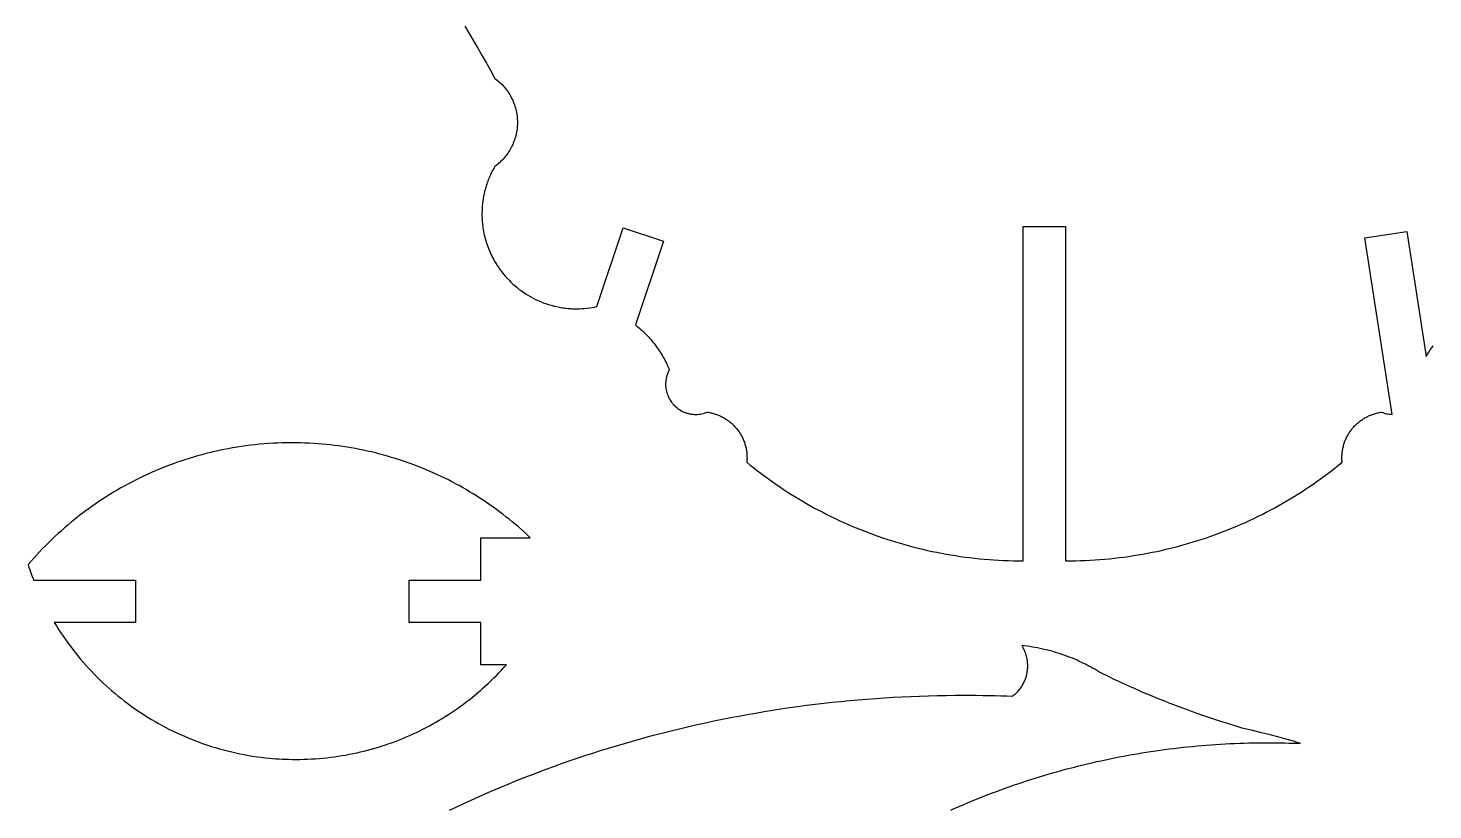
# Model space of a CAD drawing. Extents: x 296 to 476, y 465 to 753.
# Drawn here: x 295.7 to 346.7, y 696.4 to 724.7 of the extents above; entities that cross this region are included whole.
import ezdxf

# ---------------------------------------------------------------- set-up
doc = ezdxf.new("R2010")
doc.units = 0
doc.layers.add('Default_Layer', color=1, linetype='CONTINUOUS')

msp = doc.modelspace()

# ---------------------------------------------------------------- linework, layer by layer
at = {"layer": 'Default_Layer'}
for points in [[(311.57, 724.773), (311.733, 724.508), (311.894, 724.241), (312.052, 723.973), (312.208, 723.702), (312.362, 723.43), (312.514, 723.156), (312.663, 722.88), (312.709, 722.846), (312.754, 722.81), (312.798, 722.773), (312.841, 722.735), (312.883, 722.696), (312.923, 722.655), (312.963, 722.614), (313.001, 722.571), (313.038, 722.527), (313.073, 722.482), (313.107, 722.436), (313.14, 722.389), (313.172, 722.342), (313.202, 722.293), (313.231, 722.243), (313.258, 722.193), (313.284, 722.141), (313.309, 722.089), (313.332, 722.036), (313.353, 721.982), (313.373, 721.928), (313.391, 721.872), (313.408, 721.816), (313.423, 721.76), (313.436, 721.702), (313.448, 721.644), (313.458, 721.586), (313.466, 721.527), (313.472, 721.467), (313.477, 721.407), (313.48, 721.346), (313.48, 721.285), (313.48, 721.224), (313.477, 721.163), (313.472, 721.103), (313.466, 721.044), (313.458, 720.984), (313.448, 720.926), (313.436, 720.868), (313.423, 720.811), (313.408, 720.754), (313.391, 720.698), (313.373, 720.643), (313.353, 720.588), (313.332, 720.534), (313.309, 720.481), (313.284, 720.429), (313.258, 720.378), (313.231, 720.327), (313.202, 720.277), (313.172, 720.229), (313.14, 720.181), (313.107, 720.134), (313.073, 720.088), (313.038, 720.043), (313.001, 720), (312.963, 719.957), (312.923, 719.915), (312.883, 719.875), (312.841, 719.835), (312.798, 719.797), (312.754, 719.76), (312.709, 719.724), (312.663, 719.69), (312.636, 719.643), (312.61, 719.596), (312.584, 719.548), (312.559, 719.5), (312.535, 719.451), (312.511, 719.401), (312.488, 719.351), (312.466, 719.3), (312.445, 719.249), (312.425, 719.198), (312.405, 719.146), (312.386, 719.093), (312.369, 719.04), (312.351, 718.987), (312.335, 718.933), (312.32, 718.879), (312.305, 718.824), (312.291, 718.769), (312.279, 718.713), (312.267, 718.657), (312.256, 718.601), (312.245, 718.545), (312.236, 718.488), (312.228, 718.43), (312.221, 718.373), (312.214, 718.315), (312.209, 718.257), (312.204, 718.198), (312.201, 718.139), (312.198, 718.08), (312.197, 718.021), (312.196, 717.961), (312.197, 717.89), (312.199, 717.819), (312.203, 717.749), (312.208, 717.679), (312.214, 717.61), (312.222, 717.541), (312.231, 717.472), (312.241, 717.404), (312.253, 717.336), (312.266, 717.269), (312.28, 717.202), (312.296, 717.135), (312.313, 717.07), (312.331, 717.004), (312.35, 716.94), (312.371, 716.876), (312.393, 716.812), (312.416, 716.749), (312.44, 716.687), (312.465, 716.625), (312.492, 716.564), (312.519, 716.504), (312.548, 716.444), (312.578, 716.385), (312.609, 716.327), (312.641, 716.269), (312.674, 716.213), (312.708, 716.157), (312.743, 716.101), (312.779, 716.047), (312.816, 715.993), (312.854, 715.94), (312.914, 715.861), (312.977, 715.783), (313.041, 715.707), (313.108, 715.633), (313.177, 715.561), (313.247, 715.491), (313.32, 715.423), (313.394, 715.357), (313.471, 715.293), (313.549, 715.231), (313.628, 715.172), (313.71, 715.115), (313.793, 715.061), (313.878, 715.008), (313.965, 714.959), (314.052, 714.911), (314.142, 714.867), (314.233, 714.824), (314.325, 714.785), (314.418, 714.748), (314.513, 714.714), (314.561, 714.697), (314.61, 714.682), (314.658, 714.667), (314.707, 714.653), (314.756, 714.64), (314.805, 714.627), (314.855, 714.616), (314.905, 714.604), (314.955, 714.594), (315.006, 714.584), (315.056, 714.575), (315.107, 714.567), (315.159, 714.56), (315.21, 714.553), (315.262, 714.547), (315.314, 714.542), (315.366, 714.538), (315.418, 714.534), (315.471, 714.531), (315.524, 714.529), (315.577, 714.528), (315.63, 714.528), (315.727, 714.529), (315.823, 714.533), (315.918, 714.539), (316.011, 714.548), (316.103, 714.56), (316.192, 714.573), (316.279, 714.589), (316.363, 714.607), (317.318, 717.465), (318.775, 716.979), (317.761, 713.942), (317.811, 713.902), (317.86, 713.861), (317.908, 713.819), (317.956, 713.777), (318.003, 713.734), (318.049, 713.691), (318.094, 713.646), (318.139, 713.601), (318.183, 713.556), (318.227, 713.509), (318.269, 713.462), (318.311, 713.414), (318.353, 713.366), (318.393, 713.317), (318.433, 713.267), (318.472, 713.216), (318.51, 713.165), (318.548, 713.113), (318.584, 713.061), (318.62, 713.008), (318.655, 712.954), (318.69, 712.899), (318.723, 712.844), (318.756, 712.788), (318.788, 712.732), (318.819, 712.675), (318.85, 712.617), (318.879, 712.559), (318.908, 712.5), (318.936, 712.44), (318.963, 712.38), (318.989, 712.319), (318.973, 712.29), (318.959, 712.26), (318.945, 712.23), (318.932, 712.199), (318.92, 712.168), (318.908, 712.136), (318.898, 712.103), (318.889, 712.07), (318.881, 712.037), (318.874, 712.003), (318.867, 711.968), (318.862, 711.934), (318.858, 711.898), (318.856, 711.863), (318.854, 711.827), (318.853, 711.791), (318.854, 711.738), (318.858, 711.687), (318.864, 711.636), (318.872, 711.586), (318.883, 711.536), (318.896, 711.488), (318.911, 711.44), (318.927, 711.393), (318.946, 711.348), (318.967, 711.303), (318.99, 711.26), (319.015, 711.218), (319.041, 711.177), (319.07, 711.137), (319.1, 711.099), (319.131, 711.062), (319.17, 711.021), (319.211, 710.982), (319.254, 710.945), (319.298, 710.91), (319.345, 710.877), (319.393, 710.847), (319.442, 710.82), (319.493, 710.795), (319.52, 710.783), (319.546, 710.772), (319.573, 710.762), (319.6, 710.753), (319.627, 710.744), (319.655, 710.736), (319.683, 710.728), (319.712, 710.722), (319.74, 710.716), (319.769, 710.711), (319.798, 710.706), (319.828, 710.703), (319.857, 710.7), (319.887, 710.698), (319.917, 710.697), (319.948, 710.696), (320.004, 710.698), (320.059, 710.702), (320.113, 710.709), (320.166, 710.718), (320.218, 710.73), (320.268, 710.744), (320.317, 710.76), (320.364, 710.779), (320.402, 710.773), (320.44, 710.766), (320.478, 710.759), (320.515, 710.75), (320.552, 710.741), (320.589, 710.731), (320.625, 710.72), (320.661, 710.709), (320.696, 710.697), (320.731, 710.684), (320.766, 710.67), (320.8, 710.655), (320.834, 710.64), (320.868, 710.624), (320.901, 710.607), (320.934, 710.59), (320.966, 710.572), (320.998, 710.553), (321.029, 710.534), (321.06, 710.514), (321.09, 710.493), (321.12, 710.472), (321.15, 710.45), (321.178, 710.427), (321.207, 710.404), (321.235, 710.38), (321.262, 710.356), (321.289, 710.331), (321.315, 710.305), (321.34, 710.279), (321.365, 710.252), (321.39, 710.225), (321.414, 710.197), (321.437, 710.169), (321.46, 710.14), (321.481, 710.111), (321.503, 710.081), (321.524, 710.051), (321.544, 710.02), (321.563, 709.989), (321.582, 709.957), (321.6, 709.925), (321.617, 709.893), (321.634, 709.86), (321.65, 709.827), (321.665, 709.793), (321.679, 709.759), (321.693, 709.724), (321.706, 709.689), (321.718, 709.654), (321.729, 709.619), (321.74, 709.583), (321.75, 709.546), (321.759, 709.51), (321.767, 709.473), (321.774, 709.436), (321.781, 709.398), (321.787, 709.36), (321.791, 709.322), (321.795, 709.284), (321.799, 709.246), (321.801, 709.207), (321.802, 709.168), (321.803, 709.128), (321.802, 709.085), (321.801, 709.043), (321.798, 709.002), (321.794, 708.963), (321.794, 708.963), (321.922, 708.86), (322.05, 708.757), (322.18, 708.656), (322.311, 708.556), (322.443, 708.458), (322.576, 708.361), (322.71, 708.265), (322.845, 708.17), (322.982, 708.077), (323.119, 707.986), (323.258, 707.895), (323.397, 707.806), (323.538, 707.719), (323.679, 707.633), (323.822, 707.548), (323.965, 707.465), (324.11, 707.383), (324.255, 707.303), (324.402, 707.224), (324.549, 707.147), (324.698, 707.071), (324.847, 706.997), (324.997, 706.924), (325.148, 706.853), (325.3, 706.783), (325.453, 706.715), (325.607, 706.649), (325.762, 706.584), (325.917, 706.52), (326.074, 706.458), (326.231, 706.398), (326.389, 706.34), (326.548, 706.283), (326.708, 706.227), (326.868, 706.174), (327.029, 706.122), (327.191, 706.072), (327.354, 706.023), (327.518, 705.976), (327.682, 705.931), (327.847, 705.887), (328.012, 705.846), (328.179, 705.806), (328.346, 705.767), (328.514, 705.731), (328.682, 705.696), (328.851, 705.663), (329.021, 705.632), (329.191, 705.603), (329.362, 705.575), (329.534, 705.549), (329.706, 705.525), (329.879, 705.503), (330.052, 705.483), (330.226, 705.465), (330.401, 705.448), (330.576, 705.434), (330.752, 705.421), (330.928, 705.411), (331.104, 705.402), (331.282, 705.395), (331.459, 705.39), (331.637, 705.387), (331.816, 705.386), (331.816, 717.505), (333.352, 717.505), (333.352, 705.386), (333.531, 705.387), (333.709, 705.39), (333.887, 705.395), (334.064, 705.402), (334.241, 705.411), (334.417, 705.421), (334.592, 705.434), (334.767, 705.448), (334.942, 705.465), (335.116, 705.483), (335.289, 705.503), (335.462, 705.525), (335.634, 705.549), (335.806, 705.575), (335.977, 705.603), (336.147, 705.632), (336.317, 705.663), (336.486, 705.696), (336.655, 705.731), (336.822, 705.767), (336.989, 705.806), (337.156, 705.846), (337.322, 705.887), (337.487, 705.931), (337.651, 705.976), (337.814, 706.023), (337.977, 706.072), (338.139, 706.122), (338.3, 706.174), (338.461, 706.227), (338.62, 706.283), (338.779, 706.34), (338.937, 706.398), (339.095, 706.458), (339.251, 706.52), (339.406, 706.584), (339.561, 706.649), (339.715, 706.715), (339.868, 706.783), (340.02, 706.853), (340.171, 706.924), (340.321, 706.997), (340.471, 707.071), (340.619, 707.147), (340.767, 707.224), (340.913, 707.303), (341.059, 707.383), (341.203, 707.465), (341.347, 707.548), (341.489, 707.633), (341.631, 707.719), (341.771, 707.806), (341.911, 707.895), (342.049, 707.986), (342.187, 708.077), (342.323, 708.17), (342.458, 708.265), (342.592, 708.361), (342.725, 708.458), (342.857, 708.556), (342.988, 708.656), (343.118, 708.757), (343.246, 708.86), (343.374, 708.963), (343.37, 709.002), (343.368, 709.043), (343.366, 709.085), (343.366, 709.128), (343.366, 709.168), (343.367, 709.207), (343.37, 709.246), (343.373, 709.284), (343.377, 709.322), (343.382, 709.36), (343.387, 709.398), (343.394, 709.436), (343.401, 709.473), (343.41, 709.51), (343.419, 709.546), (343.428, 709.583), (343.439, 709.619), (343.45, 709.654), (343.463, 709.689), (343.476, 709.724), (343.489, 709.759), (343.504, 709.793), (343.519, 709.827), (343.535, 709.86), (343.551, 709.893), (343.569, 709.925), (343.587, 709.957), (343.605, 709.989), (343.625, 710.02), (343.645, 710.051), (343.665, 710.081), (343.687, 710.111), (343.709, 710.14), (343.731, 710.169), (343.755, 710.197), (343.778, 710.225), (343.803, 710.252), (343.828, 710.279), (343.854, 710.305), (343.88, 710.331), (343.906, 710.356), (343.934, 710.38), (343.962, 710.404), (343.99, 710.427), (344.019, 710.45), (344.048, 710.472), (344.078, 710.493), (344.108, 710.514), (344.139, 710.534), (344.171, 710.553), (344.202, 710.572), (344.235, 710.59), (344.267, 710.607), (344.3, 710.624), (344.334, 710.64), (344.368, 710.655), (344.402, 710.67), (344.437, 710.684), (344.472, 710.697), (344.508, 710.709), (344.544, 710.72), (344.58, 710.731), (344.616, 710.741), (344.653, 710.75), (344.691, 710.759), (344.728, 710.766), (344.766, 710.773), (344.804, 710.779), (344.847, 710.762), (344.892, 710.746), (344.938, 710.733), (344.986, 710.721), (345.034, 710.712), (345.084, 710.705), (345.135, 710.7), (345.187, 710.697), (344.198, 717.095), (345.716, 717.33), (346.416, 712.798), (346.465, 712.879), (346.515, 712.958), (346.567, 713.036), (346.621, 713.113), (346.676, 713.188)], [(329.193, 696.35), (329.341, 696.415), (329.49, 696.48), (329.639, 696.545), (329.789, 696.608), (329.939, 696.67), (330.09, 696.732), (330.241, 696.793), (330.392, 696.853), (330.544, 696.912), (330.697, 696.97), (330.849, 697.028), (331.003, 697.084), (331.156, 697.14), (331.31, 697.195), (331.465, 697.249), (331.619, 697.302), (331.775, 697.354), (331.93, 697.405), (332.086, 697.456), (332.243, 697.505), (332.4, 697.554), (332.557, 697.602), (332.715, 697.649), (332.873, 697.695), (333.031, 697.74), (333.19, 697.784), (333.349, 697.827), (333.508, 697.869), (333.668, 697.911), (333.829, 697.952), (333.989, 697.991), (334.15, 698.03), (334.312, 698.068), (334.473, 698.105), (334.636, 698.141), (334.798, 698.176), (334.961, 698.21), (335.124, 698.243), (335.287, 698.275), (335.451, 698.306), (335.615, 698.337), (335.78, 698.366), (335.945, 698.394), (336.11, 698.422), (336.275, 698.448), (336.441, 698.474), (336.607, 698.498), (336.773, 698.522), (336.94, 698.545), (337.107, 698.566), (337.275, 698.587), (337.442, 698.607), (337.61, 698.625), (337.778, 698.643), (337.947, 698.66), (338.116, 698.676), (338.285, 698.69), (338.454, 698.704), (338.624, 698.717), (338.794, 698.729), (338.964, 698.739), (339.135, 698.749), (339.305, 698.758), (339.476, 698.766), (339.648, 698.772), (339.819, 698.778), (339.991, 698.783), (340.163, 698.786), (340.336, 698.789), (340.508, 698.79), (340.681, 698.791), (340.837, 698.79), (340.992, 698.789), (341.146, 698.787), (341.297, 698.784), (341.446, 698.781), (341.59, 698.777), (341.731, 698.772), (341.866, 698.766), (341.789, 698.791), (341.705, 698.817), (341.613, 698.845), (341.514, 698.874), (341.294, 698.937), (341.044, 699.004), (340.765, 699.077), (340.457, 699.154), (340.12, 699.236), (339.754, 699.322), (339.566, 699.38), (339.379, 699.437), (339.194, 699.496), (339.01, 699.555), (338.828, 699.614), (338.648, 699.674), (338.47, 699.734), (338.294, 699.794), (338.119, 699.856), (337.946, 699.917), (337.774, 699.979), (337.604, 700.041), (337.436, 700.104), (337.27, 700.167), (337.105, 700.231), (336.942, 700.294), (336.781, 700.359), (336.621, 700.423), (336.463, 700.488), (336.307, 700.554), (336.152, 700.619), (335.999, 700.685), (335.848, 700.752), (335.698, 700.818), (335.55, 700.885), (335.403, 700.953), (335.258, 701.02), (335.115, 701.088), (334.973, 701.157), (334.833, 701.225), (334.695, 701.294), (334.558, 701.363), (334.482, 701.409), (334.406, 701.454), (334.329, 701.498), (334.25, 701.542), (334.172, 701.584), (334.092, 701.625), (334.011, 701.666), (333.93, 701.705), (333.848, 701.743), (333.765, 701.781), (333.681, 701.817), (333.597, 701.852), (333.511, 701.886), (333.425, 701.919), (333.339, 701.951), (333.251, 701.982), (333.163, 702.012), (333.074, 702.041), (332.984, 702.068), (332.894, 702.094), (332.803, 702.12), (332.711, 702.144), (332.619, 702.166), (332.526, 702.188), (332.432, 702.208), (332.338, 702.228), (332.243, 702.246), (332.147, 702.262), (332.051, 702.278), (331.954, 702.292), (331.857, 702.305), (331.759, 702.316), (331.783, 702.277), (331.805, 702.236), (331.826, 702.194), (331.846, 702.152), (331.865, 702.108), (331.882, 702.064), (331.897, 702.018), (331.911, 701.972), (331.924, 701.926), (331.935, 701.878), (331.944, 701.83), (331.952, 701.782), (331.958, 701.732), (331.963, 701.683), (331.965, 701.632), (331.966, 701.582), (331.965, 701.539), (331.964, 701.497), (331.961, 701.456), (331.956, 701.414), (331.951, 701.373), (331.944, 701.333), (331.936, 701.293), (331.928, 701.253), (331.917, 701.214), (331.906, 701.175), (331.894, 701.136), (331.881, 701.098), (331.867, 701.061), (331.851, 701.024), (331.835, 700.988), (331.817, 700.952), (331.799, 700.916), (331.78, 700.882), (331.759, 700.848), (331.738, 700.814), (331.716, 700.781), (331.693, 700.749), (331.669, 700.718), (331.645, 700.687), (331.619, 700.657), (331.593, 700.627), (331.565, 700.598), (331.537, 700.57), (331.508, 700.543), (331.479, 700.517), (331.448, 700.491), (331.417, 700.466), (331.217, 700.474), (331.009, 700.481), (330.794, 700.488), (330.574, 700.493), (330.35, 700.497), (330.122, 700.499), (329.892, 700.501), (329.66, 700.502), (329.338, 700.501), (329.017, 700.497), (328.696, 700.491), (328.376, 700.483), (328.056, 700.473), (327.737, 700.46), (327.418, 700.445), (327.101, 700.428), (326.783, 700.409), (326.467, 700.387), (326.151, 700.364), (325.836, 700.338), (325.521, 700.309), (325.208, 700.279), (324.895, 700.246), (324.582, 700.212), (324.271, 700.175), (323.96, 700.136), (323.65, 700.095), (323.341, 700.051), (323.033, 700.006), (322.725, 699.958), (322.419, 699.909), (322.113, 699.857), (321.808, 699.804), (321.504, 699.748), (321.201, 699.69), (320.899, 699.63), (320.598, 699.568), (320.297, 699.504), (319.998, 699.438), (319.7, 699.37), (319.402, 699.3), (319.106, 699.229), (318.811, 699.155), (318.516, 699.079), (318.223, 699.001), (317.931, 698.921), (317.64, 698.84), (317.349, 698.756), (317.06, 698.671), (316.773, 698.584), (316.486, 698.494), (316.2, 698.403), (315.916, 698.311), (315.632, 698.216), (315.35, 698.119), (315.069, 698.021), (314.79, 697.92), (314.511, 697.818), (314.234, 697.715), (313.958, 697.609), (313.683, 697.502), (313.409, 697.392), (313.137, 697.281), (312.866, 697.169), (312.597, 697.054), (312.329, 696.938), (312.062, 696.82), (311.796, 696.701), (311.532, 696.58), (311.269, 696.457), (311.008, 696.332)]]:
    msp.add_lwpolyline(points, dxfattribs=at)
msp.add_lwpolyline([(312.155, 701.619), (312.155, 703.155), (309.553, 703.155), (309.553, 704.691), (312.155, 704.691), (312.155, 706.227), (313.946, 706.227), (313.84, 706.326), (313.733, 706.424), (313.625, 706.521), (313.516, 706.617), (313.405, 706.711), (313.294, 706.804), (313.181, 706.896), (313.067, 706.987), (312.953, 707.076), (312.837, 707.164), (312.72, 707.25), (312.602, 707.336), (312.483, 707.42), (312.363, 707.502), (312.242, 707.583), (312.12, 707.663), (311.997, 707.742), (311.873, 707.819), (311.748, 707.895), (311.622, 707.969), (311.495, 708.042), (311.367, 708.113), (311.239, 708.183), (311.109, 708.252), (310.979, 708.319), (310.847, 708.384), (310.715, 708.448), (310.582, 708.511), (310.448, 708.572), (310.313, 708.632), (310.177, 708.69), (310.041, 708.746), (309.904, 708.801), (309.766, 708.854), (309.627, 708.906), (309.487, 708.956), (309.347, 709.005), (309.206, 709.051), (309.064, 709.097), (308.921, 709.14), (308.778, 709.182), (308.634, 709.223), (308.489, 709.261), (308.344, 709.298), (308.198, 709.334), (308.051, 709.367), (307.904, 709.399), (307.756, 709.429), (307.607, 709.458), (307.458, 709.484), (307.308, 709.509), (307.157, 709.532), (307.006, 709.554), (306.855, 709.573), (306.702, 709.591), (306.55, 709.607), (306.396, 709.621), (306.243, 709.633), (306.088, 709.643), (305.933, 709.652), (305.778, 709.659), (305.622, 709.663), (305.466, 709.666), (305.309, 709.667), (305.132, 709.666), (304.959, 709.662), (304.792, 709.657), (304.635, 709.649), (304.468, 709.639), (304.302, 709.626), (304.136, 709.612), (303.971, 709.595), (303.807, 709.576), (303.643, 709.555), (303.48, 709.533), (303.318, 709.508), (303.156, 709.481), (302.996, 709.452), (302.835, 709.421), (302.676, 709.388), (302.517, 709.353), (302.36, 709.316), (302.203, 709.277), (302.047, 709.236), (301.891, 709.193), (301.737, 709.148), (301.583, 709.102), (301.43, 709.053), (301.278, 709.003), (301.127, 708.951), (300.977, 708.897), (300.828, 708.841), (300.679, 708.783), (300.532, 708.724), (300.385, 708.662), (300.24, 708.599), (300.095, 708.534), (299.952, 708.467), (299.809, 708.399), (299.668, 708.329), (299.527, 708.257), (299.388, 708.183), (299.249, 708.108), (299.112, 708.031), (298.975, 707.953), (298.84, 707.872), (298.706, 707.791), (298.573, 707.707), (298.441, 707.622), (298.31, 707.535), (298.181, 707.447), (298.052, 707.357), (297.925, 707.266), (297.799, 707.173), (297.674, 707.078), (297.55, 706.982), (297.427, 706.884), (297.306, 706.785), (297.186, 706.685), (297.067, 706.583), (296.95, 706.479), (296.834, 706.374), (296.719, 706.268), (296.605, 706.16), (296.493, 706.051), (296.382, 705.941), (296.272, 705.829), (296.164, 705.716), (296.057, 705.601), (295.952, 705.485), (295.848, 705.368), (295.745, 705.249), (295.775, 705.155), (295.804, 705.068), (295.831, 704.988), (295.857, 704.915), (295.881, 704.849), (295.904, 704.79), (295.924, 704.737), (295.943, 704.691), (299.632, 704.691), (299.632, 703.155), (296.694, 703.155), (296.772, 703.028), (296.852, 702.902), (296.934, 702.777), (297.017, 702.653), (297.102, 702.531), (297.189, 702.41), (297.277, 702.291), (297.367, 702.173), (297.459, 702.056), (297.552, 701.941), (297.646, 701.827), (297.742, 701.715), (297.84, 701.604), (297.939, 701.494), (298.04, 701.386), (298.142, 701.279), (298.246, 701.174), (298.351, 701.071), (298.458, 700.969), (298.566, 700.868), (298.675, 700.769), (298.786, 700.672), (298.898, 700.576), (299.012, 700.482), (299.127, 700.39), (299.243, 700.299), (299.361, 700.21), (299.48, 700.122), (299.6, 700.037), (299.722, 699.953), (299.844, 699.87), (299.968, 699.79), (300.093, 699.711), (300.22, 699.634), (300.347, 699.559), (300.476, 699.486), (300.606, 699.414), (300.737, 699.344), (300.869, 699.276), (301.003, 699.21), (301.137, 699.146), (301.273, 699.084), (301.409, 699.024), (301.547, 698.966), (301.686, 698.909), (301.825, 698.855), (301.966, 698.802), (302.108, 698.752), (302.251, 698.704), (302.394, 698.657), (302.539, 698.613), (302.684, 698.571), (302.831, 698.531), (302.978, 698.493), (303.126, 698.457), (303.275, 698.423), (303.425, 698.391), (303.576, 698.362), (303.728, 698.334), (303.88, 698.309), (304.033, 698.286), (304.187, 698.266), (304.342, 698.247), (304.498, 698.231), (304.607, 698.221), (304.72, 698.212), (304.836, 698.205), (304.955, 698.198), (305.076, 698.193), (305.2, 698.19), (305.324, 698.187), (305.45, 698.187), (305.591, 698.188), (305.733, 698.19), (305.874, 698.195), (306.014, 698.202), (306.154, 698.211), (306.293, 698.221), (306.432, 698.233), (306.571, 698.248), (306.709, 698.264), (306.846, 698.281), (306.982, 698.301), (307.118, 698.323), (307.254, 698.346), (307.389, 698.371), (307.523, 698.398), (307.657, 698.426), (307.79, 698.457), (307.922, 698.489), (308.053, 698.522), (308.184, 698.558), (308.315, 698.595), (308.444, 698.634), (308.573, 698.674), (308.701, 698.716), (308.828, 698.76), (308.955, 698.805), (309.081, 698.853), (309.206, 698.901), (309.33, 698.951), (309.453, 699.003), (309.576, 699.057), (309.698, 699.112), (309.819, 699.168), (309.939, 699.226), (310.058, 699.286), (310.176, 699.347), (310.293, 699.409), (310.41, 699.473), (310.525, 699.539), (310.64, 699.606), (310.754, 699.674), (310.867, 699.744), (310.978, 699.815), (311.089, 699.888), (311.199, 699.962), (311.308, 700.037), (311.415, 700.114), (311.522, 700.192), (311.628, 700.272), (311.733, 700.353), (311.836, 700.435), (311.939, 700.519), (312.04, 700.603), (312.14, 700.689), (312.24, 700.777), (312.338, 700.865), (312.435, 700.955), (312.53, 701.046), (312.625, 701.139), (312.718, 701.232), (312.811, 701.327), (312.902, 701.423), (312.992, 701.52), (313.08, 701.619), (312.155, 701.619)], close=True, dxfattribs=at)

doc.saveas('drawing.dxf')
